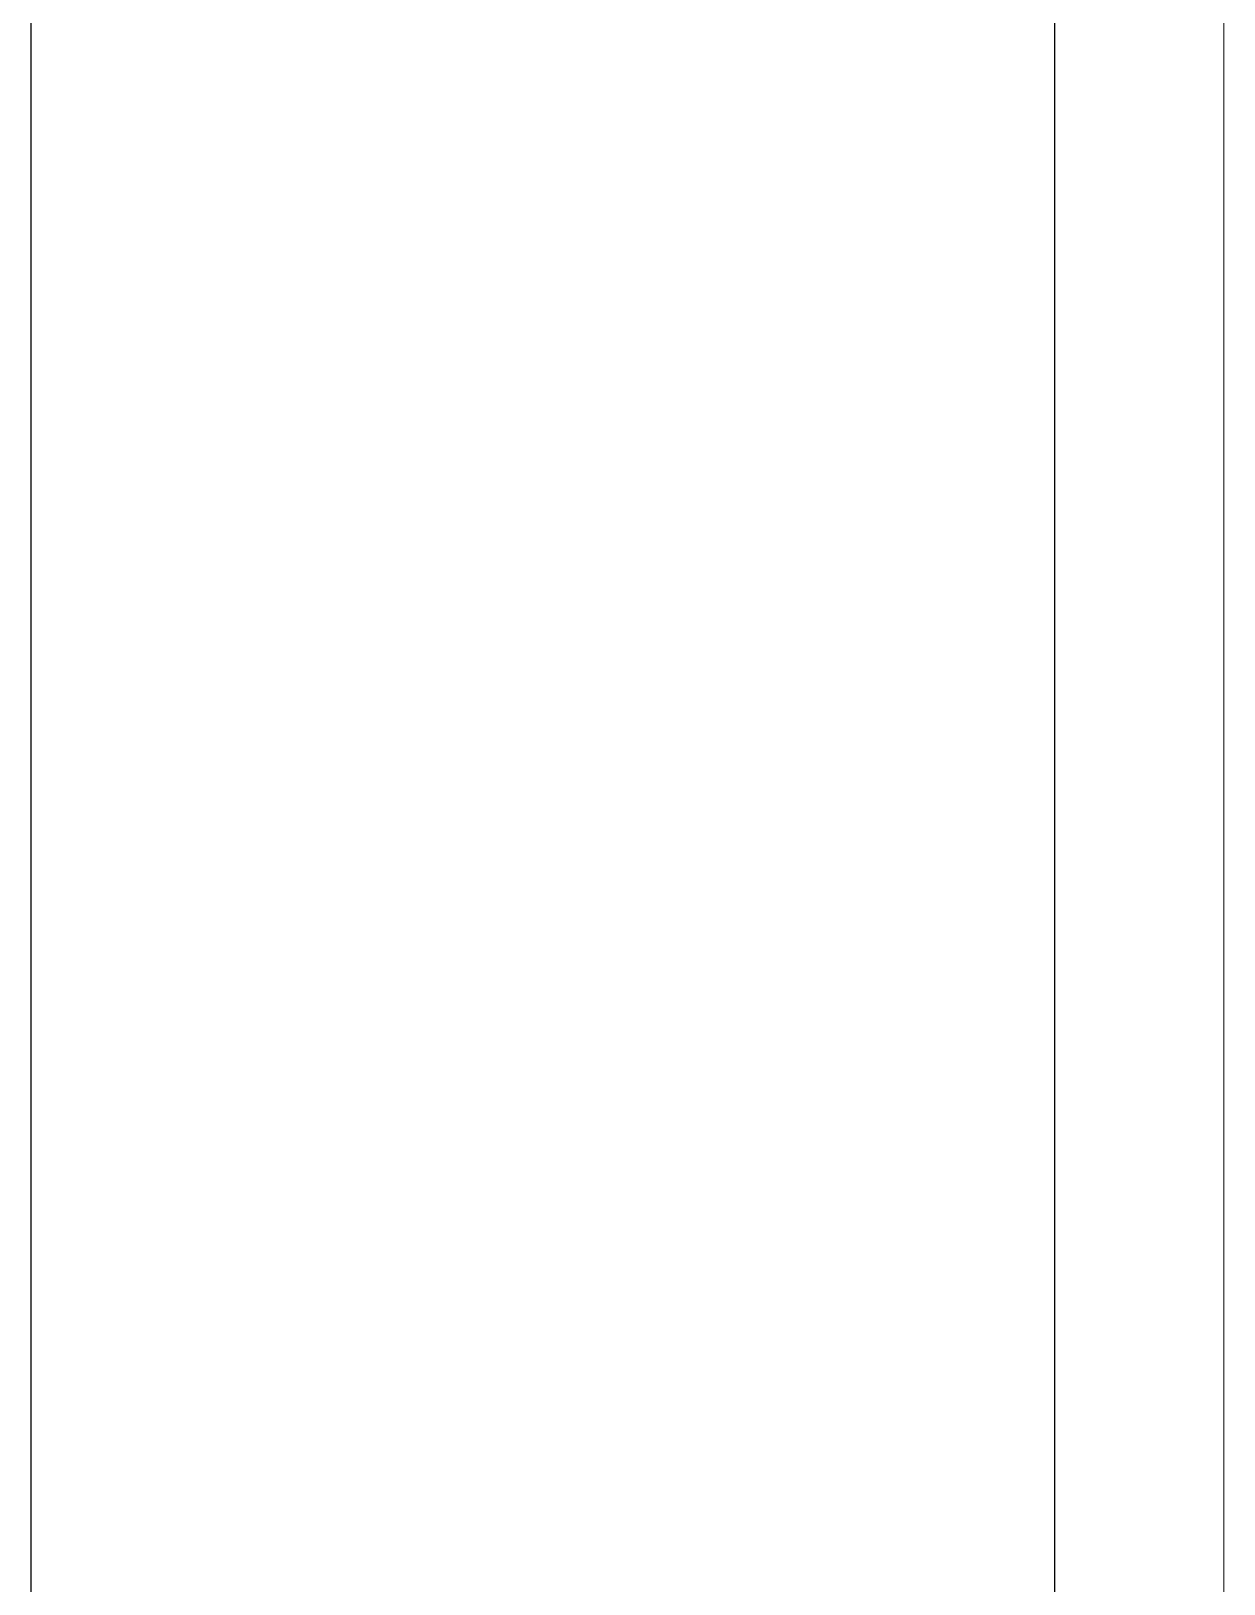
# Model space of a CAD drawing. Header units: millimetres. Extents: x 0 to 140, y -17 to 195.
# Drawn here: x 103.6 to 140, y 88.76 to 136.13 of the extents above; entities that cross this region are included whole.
import ezdxf

# ---------------------------------------------------------------- set-up
doc = ezdxf.new("R2010")
doc.units = ezdxf.units.MM
doc.layers.add('Visible (ANSI)', color=7, linetype='Continuous', lineweight=50)

msp = doc.modelspace()

# ---------------------------------------------------------------- linework, layer by layer
at = {"lineweight": 15}
msp.add_line((139.997, 0), (139.997, 194.996), dxfattribs=at)
msp.add_line((139.997, 0), (139.997, 194.996), dxfattribs=at)
msp.add_line((139.997, 0), (139.997, 194.996), dxfattribs=at)
msp.add_line((139.997, 0), (139.997, 194.996), dxfattribs=at)
msp.add_line((139.997, 0), (139.997, 194.996), dxfattribs=at)
msp.add_lwpolyline([(103.605, 190.259), (134.827, 190.259), (134.827, 16.864), (103.605, 16.864)], close=True)
at = {"layer": 'Visible (ANSI)', "color": 0, "linetype": 'ByBlock', "lineweight": 15}
msp.add_line((139.997, 193.322), (139.997, 0), dxfattribs=at)
msp.add_line((139.997, 193.322), (139.997, 0), dxfattribs=at)
msp.add_line((139.997, 193.322), (139.997, 0), dxfattribs=at)
msp.add_line((139.997, 193.322), (139.997, 0), dxfattribs=at)

doc.saveas('drawing.dxf')
